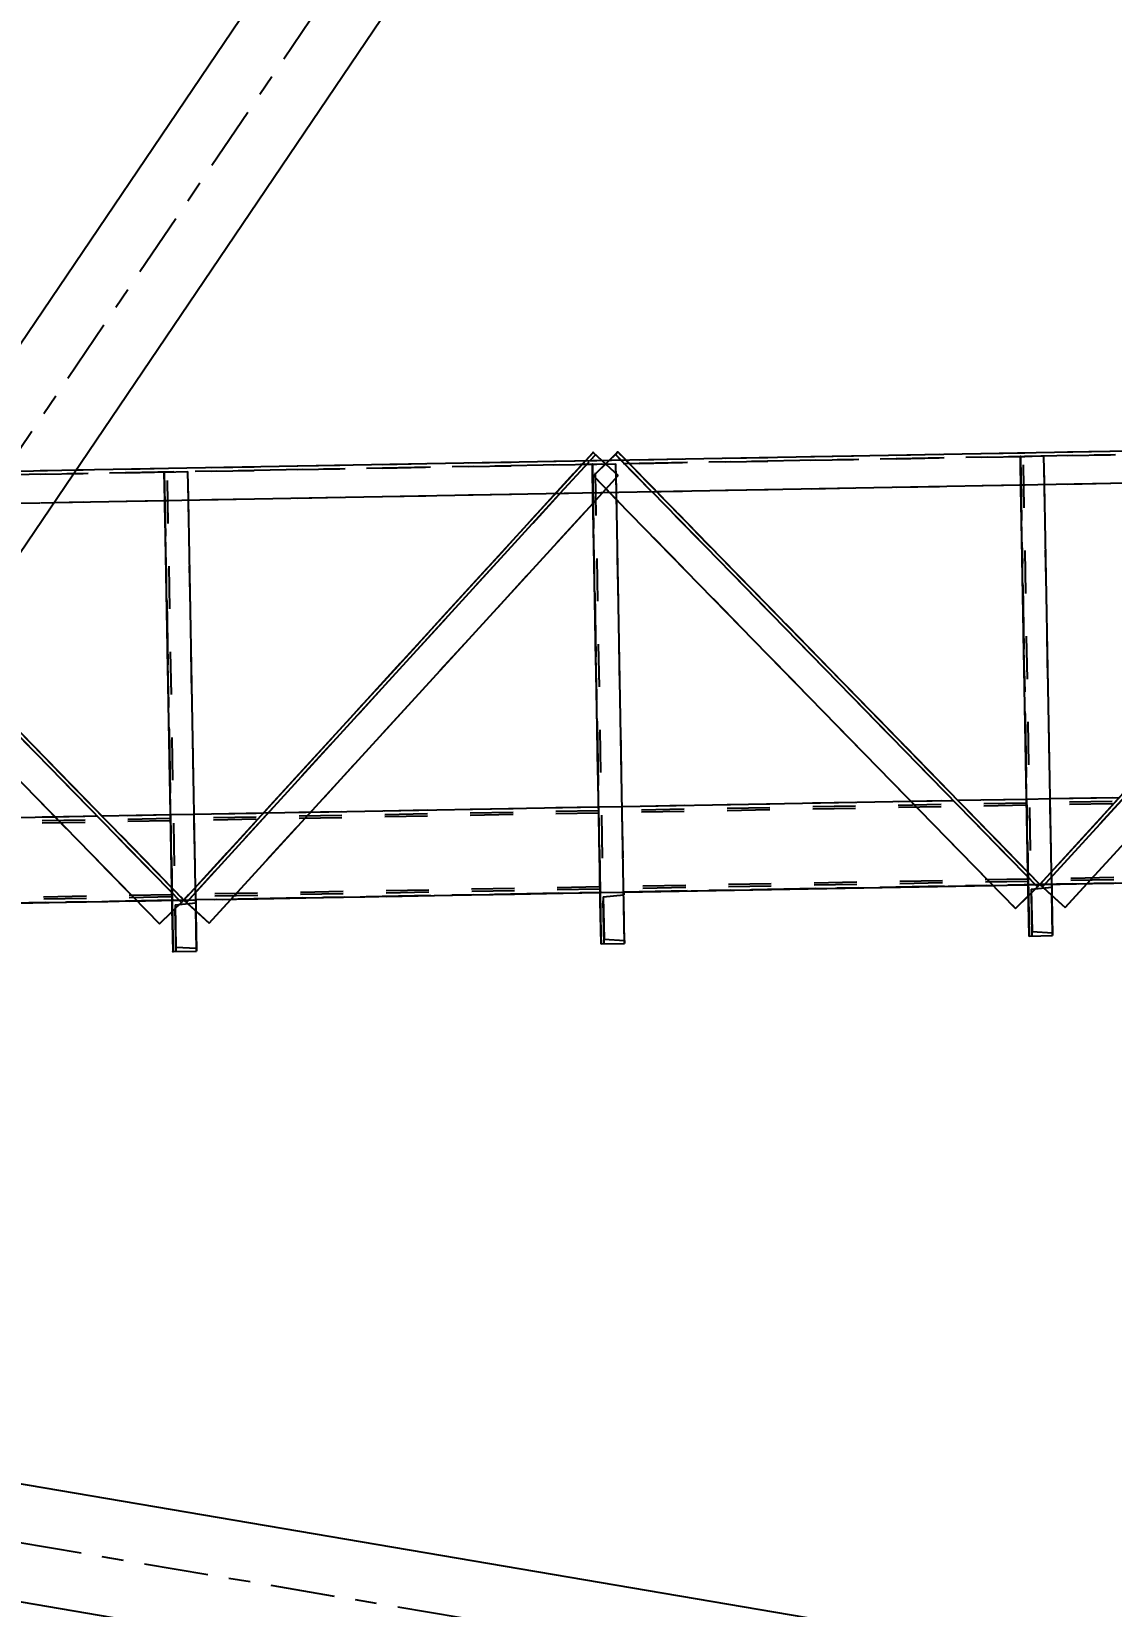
# Model space of a CAD drawing. Header units: millimetres. Extents: x 2368 to 8313, y 7493 to 11698.
# Drawn here: x 6314.1 to 6364.6, y 11241.3 to 11314.9 of the extents above; entities that cross this region are included whole.
import ezdxf

# ---------------------------------------------------------------- set-up
doc = ezdxf.new("R2010")
doc.units = ezdxf.units.MM
for name, pattern in [('XKITLINE00', [0]), ('XKITLINE02', [4, 2, -2]), ('XKITLINE03', [6, 3, -1, 1, -1])]:
    doc.linetypes.add(name, pattern=pattern)
doc.styles.add('ROMANS', font='romans.shx')
doc.dimstyles.new('MD300', dxfattribs={"dimtxt": 2.5, "dimasz": 2.5, "dimexe": 1, "dimexo": 1, "dimgap": 0.5, "dimtad": 1, "dimdec": 1, "dimlfac": 50, "dimrnd": 0.5, "dimdsep": 46, "dimtxsty": 'ROMANS', "dimcen": 1, "dimclrd": 146, "dimclre": 146, "dimclrt": 30, "dimadec": 1, "dimazin": 2, "dimtfac": 1, "dimtdec": 1, "dimtmove": 0, "dimatfit": 1, "dimfxl": 1, "dimtolj": 1, "dimtzin": 0, "dimlwd": -1, "dimlwe": -1, "dimarcsym": 0})

# ---------------------------------------------------------------- blocks, each defined once
blk = doc.blocks.new('*D31')
at = {"color": 146, "transparency": 16777216}
for p, q in [((6524.588, 11276.547), (6524.588, 10991.038)), ((6189.043, 11249.201), (6189.043, 10991.038)), ((6191.543, 10992.038), (6522.088, 10992.038))]:
    blk.add_line(p, q, dxfattribs=at)
for points in [[(6191.543, 10992.455), (6191.543, 10991.621), (6189.043, 10992.038)], [(6522.088, 10992.455), (6522.088, 10991.621), (6524.588, 10992.038)]]:
    blk.add_solid(points, dxfattribs=at)
at = {"layer": 'Defpoints', "color": 0, "transparency": 16777216}
for p in [(6524.588, 11277.547), (6189.043, 11250.201), (6524.588, 10992.038)]:
    blk.add_point(p, dxfattribs=at)
at = {"color": 30, "transparency": 16777216, "insert": (6356.815, 10993.788), "char_height": 2.5, "attachment_point": 5, "style": 'ROMANS'}
blk.add_mtext('\\A1;16777', dxfattribs=at)
blk = doc.blocks.new('*D37')
at = {"color": 146, "transparency": 16777216}
for p, q in [((6544.584, 11276.27), (6544.584, 10979.265)), ((5216.588, 11053.98), (5216.588, 10979.265)), ((5219.088, 10980.265), (6542.084, 10980.265))]:
    blk.add_line(p, q, dxfattribs=at)
for points in [[(5219.088, 10980.681), (5219.088, 10979.848), (5216.588, 10980.265)], [(6542.084, 10980.681), (6542.084, 10979.848), (6544.584, 10980.265)]]:
    blk.add_solid(points, dxfattribs=at)
at = {"layer": 'Defpoints', "color": 0, "transparency": 16777216}
for p in [(6544.584, 11277.27), (5216.588, 11054.98), (6544.584, 10980.265)]:
    blk.add_point(p, dxfattribs=at)
at = {"color": 30, "transparency": 16777216, "insert": (5880.586, 10982.015), "char_height": 2.5, "attachment_point": 5, "style": 'ROMANS'}
blk.add_mtext('\\A1;66400', dxfattribs=at)
blk = doc.blocks.new('*D38')
at = {"color": 146, "transparency": 16777216}
for p, q in [((3888.584, 11276.27), (3888.584, 10968.162)), ((6544.588, 11276.271), (6544.588, 10968.162)), ((6542.088, 10969.162), (3891.084, 10969.162))]:
    blk.add_line(p, q, dxfattribs=at)
for points in [[(3891.084, 10969.579), (3891.084, 10968.745), (3888.584, 10969.162)], [(6542.088, 10969.579), (6542.088, 10968.745), (6544.588, 10969.162)]]:
    blk.add_solid(points, dxfattribs=at)
at = {"layer": 'Defpoints', "color": 0, "transparency": 16777216}
for p in [(3888.584, 11277.27), (6544.588, 11277.271), (3888.584, 10969.162)]:
    blk.add_point(p, dxfattribs=at)
at = {"color": 30, "transparency": 16777216, "insert": (5216.586, 10970.912), "char_height": 2.5, "attachment_point": 5, "style": 'ROMANS'}
blk.add_mtext('\\A1;132800', dxfattribs=at)

msp = doc.modelspace()

# ---------------------------------------------------------------- linework, layer by layer
at = {"color": 8, "linetype": 'XKITLINE03'}
for p in [(6364.5881, 11370.7429), (6364.5882, 11370.7429), (6446.5882, 11221.7207), (6446.5882, 11221.7207)]:
    msp.add_line(p, (6282.5882, 11249.5872), dxfattribs=at)
at = {"color": 8, "linetype": 'XKITLINE00'}
for p, q in [((6348.3367, 11351.5947), (6288.2563, 11262.8254)), ((6352.8715, 11348.5678), (6292.7911, 11259.7984)), ((6429.1663, 11227.4379), (6302.4429, 11248.9705)), ((6428.3024, 11222.0708), (6301.4856, 11243.6192))]:
    msp.add_line(p, q, dxfattribs=at)
at = {"color": 1, "linetype": 'XKITLINE03'}
for p, q in [((6482.7541, 11297.2743), (6269.8776, 11293.4038)), ((6482.7541, 11297.2743), (6269.8776, 11293.4038)), ((6361.245, 11275.0641), (6380.3577, 11295.966)), ((6380.3577, 11295.966), (6361.245, 11275.0641)), ((6321.2516, 11274.336), (6340.3643, 11295.2378)), ((6340.3643, 11295.2378), (6321.2517, 11274.336)), ((6341.5268, 11295.2567), (6361.245, 11275.0641)), ((6361.245, 11275.0641), (6341.5269, 11295.2567)), ((6360.7388, 11272.6545), (6360.3311, 11295.0508)), ((6360.3311, 11295.0508), (6360.7388, 11272.6545)), ((6321.2517, 11274.336), (6301.5335, 11294.5286)), ((6301.5335, 11294.5286), (6321.2517, 11274.336)), ((6320.3377, 11294.3226), (6320.7454, 11271.9263)), ((6320.7454, 11271.9263), (6320.3377, 11294.3226)), ((6340.3344, 11294.6867), (6340.7421, 11272.2904)), ((6340.7421, 11272.2904), (6340.3344, 11294.6867)), ((6482.7459, 11277.2709), (6270.7109, 11273.4162)), ((6270.7109, 11273.4162), (6482.7459, 11277.2709)), ((6360.6951, 11275.0541), (6360.6951, 11275.0541)), ((6320.7017, 11274.3259), (6320.7017, 11274.3259)), ((6340.6984, 11274.69), (6340.6984, 11274.69))]:
    msp.add_line(p, q, dxfattribs=at)
at = {"color": 3, "linetype": 'XKITLINE02'}
for p, q in [((6270.5483, 11293.586), (6482.5725, 11297.441)), ((6270.5499, 11293.4161), (6482.574, 11297.271)), ((6270.5499, 11293.416), (6482.574, 11297.271)), ((6270.5621, 11292.086), (6482.5861, 11295.941)), ((6361.245, 11275.0641), (6380.3577, 11295.966)), ((6361.3631, 11274.9561), (6380.4758, 11295.858)), ((6321.2517, 11274.336), (6340.3643, 11295.2378)), ((6321.3697, 11274.228), (6340.4824, 11295.1299)), ((6338.6137, 11293.3233), (6340.0087, 11294.849)), ((6338.8341, 11293.3273), (6340.2292, 11294.853)), ((6340.3643, 11295.2378), (6340.4824, 11295.1299)), ((6340.3643, 11295.2378), (6341.5451, 11294.1581)), ((6340.3821, 11294.1389), (6341.5269, 11295.2567)), ((6340.3821, 11294.1389), (6341.1302, 11294.8693)), ((6340.7744, 11294.8629), (6341.5451, 11294.1581)), ((6341.4124, 11295.1449), (6341.5268, 11295.2567)), ((6341.4124, 11295.1449), (6361.1306, 11274.9523)), ((6341.5269, 11295.2567), (6361.245, 11275.0641)), ((6341.6718, 11294.8792), (6343.1113, 11293.4051)), ((6341.8916, 11294.8832), (6343.331, 11293.4091)), ((6360.3311, 11295.0508), (6361.4309, 11295.0708)), ((6360.3311, 11295.0508), (6361.4309, 11295.0708)), ((6360.3553, 11293.7186), (6360.3311, 11295.0508)), ((6360.7388, 11272.6545), (6360.3311, 11295.0508)), ((6360.8788, 11272.657), (6360.471, 11295.0533)), ((6360.8788, 11272.657), (6360.471, 11295.0533)), ((6361.4551, 11293.7386), (6361.4309, 11295.0708)), ((6361.8386, 11272.6745), (6361.4309, 11295.0708)), ((6362.4258, 11273.9844), (6381.5385, 11294.8863)), ((6301.419, 11294.4168), (6321.1372, 11274.2242)), ((6301.5335, 11294.5286), (6321.2517, 11274.336)), ((6309.5556, 11294.2953), (6316.2211, 11294.4165)), ((6320.3377, 11294.3226), (6321.4375, 11294.3427)), ((6320.3377, 11294.3226), (6321.4375, 11294.3427)), ((6320.7454, 11271.9263), (6320.3377, 11294.3226)), ((6320.3619, 11292.9915), (6320.3377, 11294.3226)), ((6320.8854, 11271.9289), (6320.4777, 11294.3252)), ((6320.8854, 11271.9289), (6320.4777, 11294.3252)), ((6321.8452, 11271.9464), (6321.4375, 11294.3427)), ((6321.4617, 11293.0115), (6321.4375, 11294.3427)), ((6322.4324, 11273.2563), (6341.5451, 11294.1581)), ((6340.3344, 11294.6867), (6341.4342, 11294.7067)), ((6340.3344, 11294.6867), (6341.4342, 11294.7067)), ((6340.7421, 11272.2904), (6340.3344, 11294.6867)), ((6340.3586, 11293.3551), (6340.3344, 11294.6867)), ((6340.3674, 11292.8703), (6341.5451, 11294.1581)), ((6340.3821, 11294.1389), (6341.4647, 11293.0302)), ((6340.3821, 11294.1389), (6360.1003, 11273.9462)), ((6340.8821, 11272.293), (6340.4743, 11294.6892)), ((6340.8821, 11272.293), (6340.4743, 11294.6892)), ((6341.8419, 11272.3104), (6341.4342, 11294.7067)), ((6341.4584, 11293.3751), (6341.4342, 11294.7067)), ((6300.3888, 11293.4107), (6320.1069, 11273.2181)), ((6308.5276, 11292.7763), (6315.193, 11292.8975)), ((6270.6381, 11277.4152), (6482.6732, 11281.2699)), ((6270.6382, 11277.4155), (6482.6732, 11281.2702)), ((6270.6382, 11277.4155), (6482.6732, 11281.2702)), ((6270.6412, 11277.2452), (6482.6763, 11281.0999)), ((6270.6413, 11277.2456), (6482.6763, 11281.1003)), ((6270.6432, 11277.1392), (6482.6782, 11280.9939)), ((6270.6432, 11277.1391), (6482.6782, 11280.9938)), ((6340.6256, 11278.6879), (6341.7255, 11278.7079)), ((6355.2111, 11278.953), (6357.4084, 11278.993)), ((6360.6223, 11279.0514), (6361.7222, 11279.0714)), ((6315.2167, 11278.2259), (6317.4141, 11278.2659)), ((6320.6289, 11278.3243), (6321.7288, 11278.3443)), ((6324.9708, 11278.4033), (6327.1755, 11278.4434)), ((6270.7058, 11273.6925), (6482.7409, 11277.5472)), ((6270.7058, 11273.6925), (6482.7409, 11277.5472)), ((6270.7078, 11273.5862), (6482.7428, 11277.4409)), ((6270.7078, 11273.5858), (6482.7428, 11277.4405)), ((6270.7109, 11273.4162), (6482.7459, 11277.2709)), ((6270.7109, 11273.4162), (6482.7459, 11277.2709)), ((6360.6887, 11275.4047), (6360.6845, 11275.6381)), ((6361.7886, 11275.4215), (6361.7844, 11275.6539)), ((6320.6954, 11274.6766), (6320.6911, 11274.91)), ((6321.7952, 11274.6933), (6321.791, 11274.9258)), ((6359.0497, 11275.0221), (6363.4478, 11275.1021)), ((6359.05, 11275.0218), (6363.4475, 11275.1018)), ((6360.1003, 11273.9462), (6361.245, 11275.0641)), ((6360.6951, 11275.0541), (6361.7949, 11275.0741)), ((6360.6951, 11275.0541), (6360.7387, 11272.6545)), ((6360.7045, 11274.5363), (6361.245, 11275.0641)), ((6360.839, 11274.8439), (6361.7974, 11274.9381)), ((6361.245, 11275.0641), (6362.4258, 11273.9844)), ((6361.3631, 11274.9561), (6361.8044, 11274.5526)), ((6361.7949, 11275.0741), (6361.7974, 11274.9381)), ((6319.0553, 11274.2951), (6323.4555, 11274.3751)), ((6319.0556, 11274.2947), (6323.4551, 11274.3747)), ((6320.1069, 11273.2181), (6321.2517, 11274.336)), ((6320.7017, 11274.3259), (6321.8016, 11274.3459)), ((6320.7017, 11274.3259), (6320.7454, 11271.9263)), ((6320.7112, 11273.8082), (6321.2517, 11274.336)), ((6320.8456, 11274.1157), (6321.804, 11274.21)), ((6321.2517, 11274.336), (6322.4324, 11273.2563)), ((6321.3697, 11274.228), (6321.8111, 11273.8244)), ((6321.8016, 11274.3459), (6321.804, 11274.21)), ((6340.6984, 11274.69), (6341.7982, 11274.71)), ((6340.6984, 11274.69), (6340.742, 11272.2904)), ((6340.6985, 11274.6885), (6341.7983, 11274.7085)), ((6340.6985, 11274.6882), (6341.7983, 11274.7082)), ((6340.8423, 11274.4798), (6341.8007, 11274.574)), ((6340.8423, 11274.4798), (6340.8782, 11272.5057)), ((6341.7982, 11274.71), (6341.8007, 11274.574)), ((6360.839, 11274.8439), (6360.8748, 11272.8698)), ((6320.8456, 11274.1157), (6320.8815, 11272.1417)), ((6360.7387, 11272.6545), (6361.8386, 11272.6745)), ((6360.7388, 11272.6545), (6361.8386, 11272.6745)), ((6360.8748, 11272.8698), (6361.8361, 11272.8104)), ((6361.8361, 11272.8104), (6361.8386, 11272.6745)), ((6320.7454, 11271.9263), (6321.8452, 11271.9464)), ((6320.7454, 11271.9263), (6321.8452, 11271.9463)), ((6320.8815, 11272.1417), (6321.8427, 11272.0823)), ((6321.8427, 11272.0823), (6321.8452, 11271.9463)), ((6340.742, 11272.2904), (6341.8419, 11272.3104)), ((6340.7421, 11272.2904), (6341.8419, 11272.3104)), ((6340.8782, 11272.5057), (6341.8394, 11272.4464)), ((6341.8394, 11272.4464), (6341.8419, 11272.3104))]:
    msp.add_line(p, q, dxfattribs=at)
at = {"color": 7, "linetype": 'XKITLINE00'}
for p, q in [((6316.2211, 11294.4165), (6402.617, 11295.9873)), ((6340.0087, 11294.849), (6340.3643, 11295.2378)), ((6340.2292, 11294.853), (6340.4824, 11295.1299)), ((6340.3643, 11295.2378), (6340.7744, 11294.8629)), ((6341.1302, 11294.8693), (6341.4124, 11295.1449)), ((6341.5268, 11295.2567), (6341.4124, 11295.1449)), ((6341.4124, 11295.1449), (6341.6718, 11294.8792)), ((6341.5268, 11295.2567), (6341.8916, 11294.8832)), ((6315.193, 11292.8975), (6403.4344, 11294.5019)), ((6361.245, 11275.0641), (6378.6061, 11294.0505)), ((6361.3631, 11274.9561), (6378.8266, 11294.0545)), ((6321.2516, 11274.336), (6338.6137, 11293.3233)), ((6321.3697, 11274.228), (6338.8341, 11293.3273)), ((6340.7421, 11272.2904), (6340.3586, 11293.3551)), ((6341.8419, 11272.3104), (6341.4584, 11293.3751)), ((6343.1113, 11293.4051), (6361.1305, 11274.9523)), ((6343.331, 11293.4091), (6361.245, 11275.0641)), ((6360.6845, 11275.6381), (6360.3553, 11293.7186)), ((6361.7844, 11275.6539), (6361.4551, 11293.7386)), ((6362.4258, 11273.9844), (6380.3608, 11293.5984)), ((6320.6911, 11274.91), (6320.3619, 11292.9915)), ((6321.791, 11274.9258), (6321.4617, 11293.0115)), ((6322.4324, 11273.2563), (6340.3674, 11292.8703)), ((6341.4647, 11293.0302), (6360.1003, 11273.9462)), ((6310.1617, 11285.4637), (6321.1372, 11274.2242)), ((6310.2533, 11285.599), (6321.2517, 11274.336)), ((6309.3378, 11284.2464), (6320.1069, 11273.2181)), ((6327.1755, 11278.4434), (6340.6256, 11278.6879)), ((6341.7255, 11278.7079), (6355.2111, 11278.953)), ((6357.4084, 11278.993), (6360.6223, 11279.0514)), ((6361.7222, 11279.0714), (6364.9632, 11279.1303)), ((6305.1391, 11278.0427), (6315.2167, 11278.2259)), ((6317.4141, 11278.2659), (6320.6289, 11278.3243)), ((6321.7288, 11278.3443), (6324.9708, 11278.4033)), ((6341.7983, 11274.7085), (6359.0497, 11275.0221)), ((6341.7983, 11274.7082), (6359.05, 11275.0218)), ((6360.6887, 11275.4047), (6360.7388, 11272.6545)), ((6361.245, 11275.0641), (6361.1305, 11274.9523)), ((6361.245, 11275.0641), (6361.3631, 11274.9561)), ((6361.7886, 11275.4215), (6361.8386, 11272.6745)), ((6363.4475, 11275.1018), (6380.6918, 11275.4153)), ((6363.4478, 11275.1021), (6380.6918, 11275.4156)), ((6302.3974, 11273.9919), (6319.0556, 11274.2947)), ((6302.3976, 11273.9922), (6319.0553, 11274.2951)), ((6320.6954, 11274.6766), (6320.7454, 11271.9263)), ((6321.2517, 11274.336), (6321.1372, 11274.2242)), ((6321.2516, 11274.336), (6321.3697, 11274.228)), ((6321.7952, 11274.6933), (6321.8452, 11271.9464)), ((6323.4551, 11274.3747), (6340.6985, 11274.6882)), ((6323.4555, 11274.3751), (6340.6985, 11274.6885)), ((6360.1003, 11273.9462), (6360.7045, 11274.5363)), ((6361.8044, 11274.5526), (6362.4258, 11273.9844)), ((6320.1069, 11273.2181), (6320.7112, 11273.8082)), ((6321.8111, 11273.8244), (6322.4324, 11273.2563)), ((6360.7388, 11272.6545), (6361.8386, 11272.6745)), ((6320.7454, 11271.9263), (6321.8452, 11271.9464)), ((6340.7421, 11272.2904), (6341.8419, 11272.3104))]:
    msp.add_line(p, q, dxfattribs=at)
at = {"color": 1, "linetype": 'XKITLINE00'}
for centre in [(6340.3643, 11295.2378), (6340.3643, 11295.2378), (6341.5268, 11295.2567), (6341.5269, 11295.2567), (6360.3311, 11295.0508), (6360.3311, 11295.0508), (6320.3377, 11294.3226), (6320.3377, 11294.3226), (6340.3344, 11294.6867), (6340.3344, 11294.6867), (6360.6951, 11275.0541), (6361.245, 11275.0641), (6361.245, 11275.0641), (6361.245, 11275.0641), (6361.245, 11275.0641), (6320.7017, 11274.3259), (6321.2516, 11274.336), (6321.2517, 11274.336), (6321.2517, 11274.336), (6321.2517, 11274.336), (6340.6984, 11274.69), (6340.7421, 11272.2904), (6340.7421, 11272.2904), (6360.7388, 11272.6545), (6360.7388, 11272.6545), (6320.7454, 11271.9263), (6320.7454, 11271.9263)]:
    msp.add_circle(centre, 0.004, dxfattribs=at)

# ---------------------------------------------------------------- dimensions: what is measured, and where the dimension line sits
for base, p1, p2, picture, middle in [((3888.5836, 10969.1621), (6544.5882, 11277.2708), (3888.5836, 11277.2703), '*D38', (5216.5859, 10970.9121)), ((6544.5838, 10980.2647), (5216.5882, 11054.9804), (6544.5838, 11277.2701), '*D37', (5880.586, 10982.0147)), ((6524.5876, 10992.0378), (6189.0433, 11250.201), (6524.5876, 11277.5473), '*D31', (6356.8155, 10993.7878))]:
    dim = msp.add_linear_dim(base=base, p1=p1, p2=p2, dimstyle='MD300')
    dim.commit()
    dim.dimension.update_dxf_attribs({"geometry": picture, "text_midpoint": middle})

doc.saveas('drawing.dxf')
